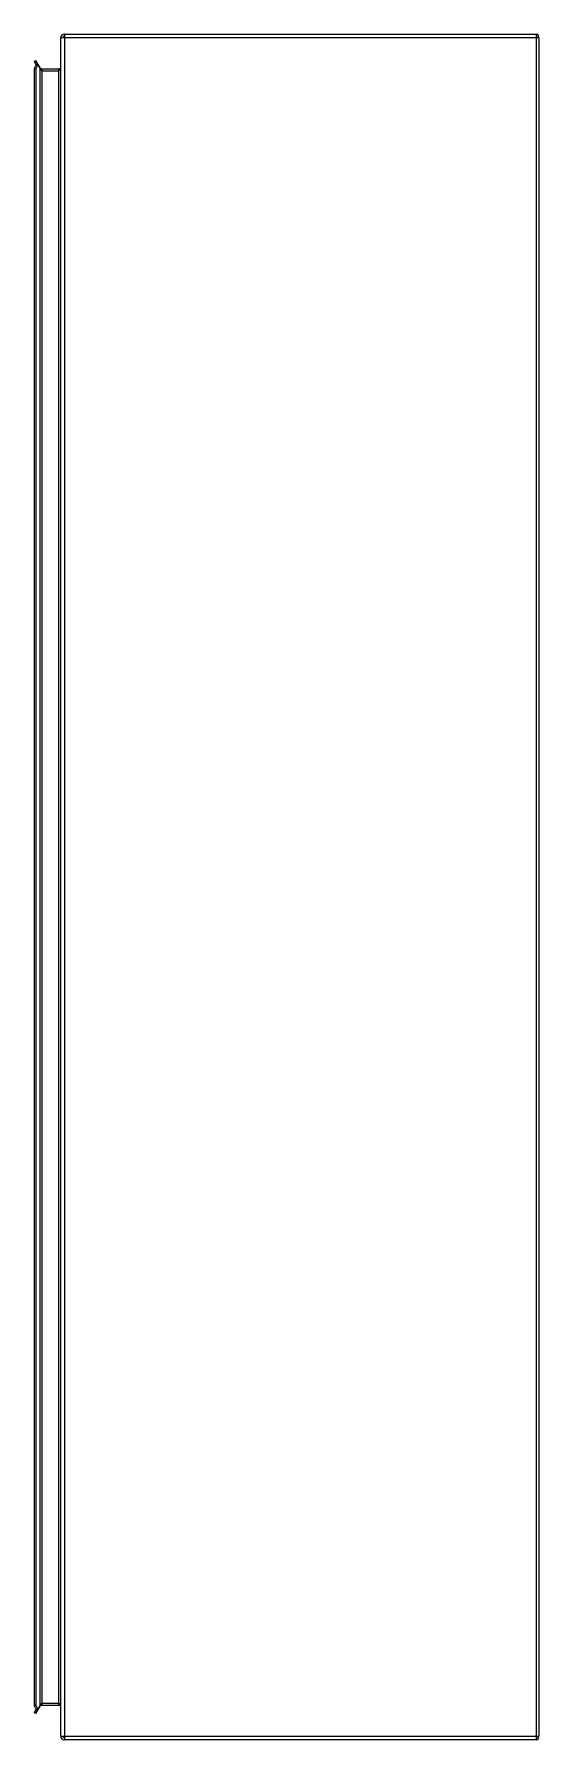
# Model space of a CAD drawing. Header units: millimetres. Extents: x 283 to 579, y 99 to 1099.
import ezdxf

# ---------------------------------------------------------------- set-up
doc = ezdxf.new("R2010")
doc.units = ezdxf.units.MM
doc.header["$LTSCALE"] = 78.088411
doc.layers.add('PART', color=7, linetype='CONTINUOUS')

msp = doc.modelspace()

# ---------------------------------------------------------------- linework, layer by layer
at = {"layer": 'PART', "color": 7, "linetype": 'Continuous'}
for p, q in [((298.6, 101.2), (298.6, 1096.8)), ((578.7, 1096.8), (298.6, 1096.8)), ((300.8, 1099), (300.8, 99)), ((300.8, 1099), (577.3, 1099)), ((577.3, 99), (577.3, 1099)), ((578.3, 1096.8), (577.4, 1097.5)), ((578.7, 1096.8), (578.7, 101.2)), ((283, 1083), (284.1, 1083.6)), ((283, 1083), (284.2, 1081)), ((286.6, 1079.2), (284.1, 1083.6)), ((285.2, 1081.6), (284.2, 1081)), ((284.2, 1081), (285.2, 1081)), ((285.2, 1081), (286.6, 1078.6)), ((283, 1078.6), (283, 119.3)), ((284.1, 1078.6), (283, 1078.6)), ((284.1, 1078.6), (284.1, 119.3)), ((286.4, 1079), (286.6, 1079.2)), ((286.6, 119.4), (286.6, 1078.6)), ((287.5, 1078.7), (287.5, 119.3)), ((287.5, 1078.7), (297.6, 1078.7)), ((287.5, 1077.5), (297.6, 1077.5)), ((297.6, 119.3), (297.6, 1078.7)), ((287.5, 120.5), (297.6, 120.5)), ((283, 119.3), (284.1, 119.3)), ((284.2, 116.9), (283, 115)), ((284.1, 114.4), (283, 115)), ((284.1, 114.4), (286.6, 118.8)), ((285.2, 116.9), (284.2, 116.9)), ((284.2, 116.9), (285.2, 116.3)), ((286.6, 119.4), (285.2, 116.9)), ((286.6, 118.8), (286.4, 118.9)), ((287.5, 119.3), (297.6, 119.3)), ((298.6, 101.2), (578.7, 101.2)), ((577.4, 100.4), (578.3, 101.2)), ((577.3, 99), (300.8, 99))]:
    msp.add_line(p, q, dxfattribs=at)
for centre, radius, start, end in [((300.8, 1096.8), 2.2, 90, 180), ((300.8, 1096.8), 1, 90, 180), ((577.3, 1097.6), 1.35, 321.1582, 90), ((304.4, 1070.5), 21.8, 154.0622, 155.7922), ((303.5, 1071), 20.9, 153.4563, 154.0536), ((302.9, 1071.2), 20.3, 152.4141, 153.4581), ((302.2, 1071.6), 19.4, 150.9994, 152.4168), ((306.1, 1069.8), 23.7, 155.8003, 157.9807), ((287.5, 1079.7), 1, 210.0086, 270), ((297.6, 1079.7), 1, 270, 300), ((306.1, 128.2), 23.7, 202.0193, 204.1997), ((304.4, 127.4), 21.8, 204.2078, 205.9378), ((303.5, 127), 20.9, 205.9464, 206.5437), ((302.5, 126.5), 19.8, 206.5279, 208.9891), ((287.5, 118.3), 1, 90, 149.9914), ((297.6, 118.3), 1, 30, 90), ((300.8, 101.2), 2.2, 180, 270), ((300.8, 101.2), 1, 180, 270), ((577.3, 100.3), 1.35, 270, 38.8418), ((577.3, 100.3), 0.152, 295.5791, 38.8418)]:
    msp.add_arc(centre, radius, start, end, dxfattribs=at)
for points, knots in [([(284.2, 1081), (284.1, 1080.8), (283.7, 1080.1), (283.3, 1079.3), (283, 1078.6)], [0, 0, 0, 0, 0.24146, 1, 1, 1, 1]), ([(297.6, 1077.5), (297.7, 1077.6), (298.1, 1078.1), (298.4, 1078.5), (298.5, 1078.9)], [0, 0, 0, 0, 0.26288, 1, 1, 1, 1]), ([(283, 119.3), (283.1, 119.1), (283.5, 118.3), (283.9, 117.5), (284.2, 116.9)], [0, 0, 0, 0, 0.2585, 1, 1, 1, 1]), ([(298.6, 118.3), (298.6, 118.4), (298.6, 118.9), (298.4, 119.4), (298.1, 119.7)], [0, 0, 0, 0, 0.23538, 1, 1, 1, 1]), ([(300.8, 100.2), (300.8, 100.2), (300.5, 100.4), (300.1, 100.6), (300, 100.8)], [0, 0, 0, 0, 0.28056, 1, 1, 1, 1])]:
    msp.add_open_spline(points, degree=3, knots=knots, dxfattribs=at)
for points in [[(286.6, 1078.6), (286.7, 1078.4), (286.8, 1078.3), (286.9, 1078.2)], [(286.9, 1078.2), (286.9, 1078.1), (287, 1078), (287.2, 1077.8)], [(287.2, 1077.8), (287.3, 1077.7), (287.4, 1077.6), (287.5, 1077.5)], [(287.5, 120.5), (287.3, 120.2), (287, 120), (286.8, 119.7)], [(298.1, 119.7), (298, 120), (297.8, 120.2), (297.6, 120.5)], [(286.8, 119.7), (286.7, 119.6), (286.7, 119.5), (286.6, 119.4)]]:
    msp.add_open_spline(points, degree=3, dxfattribs=at)

doc.saveas('drawing.dxf')
